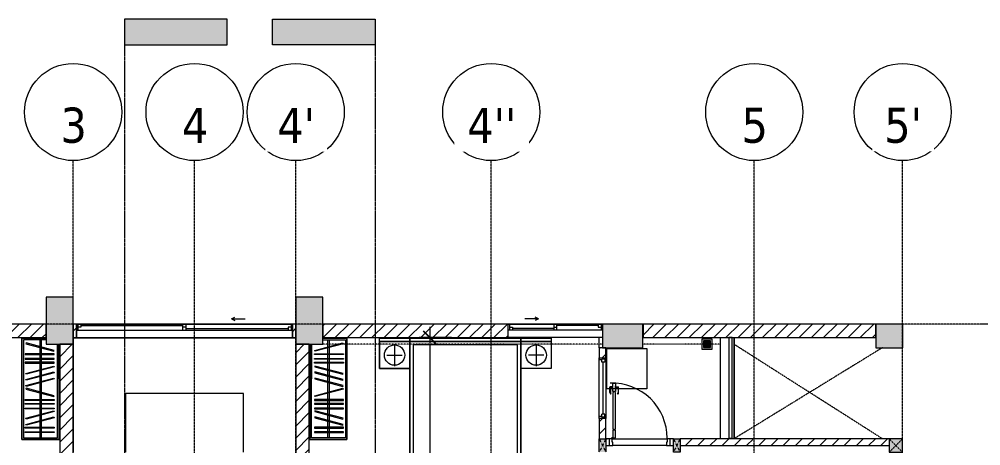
# Model space of a CAD drawing. Header units: millimetres. Extents: x 1591 to 239243, y -15958 to 82755.
# Drawn here: x 143851 to 158110, y 76433 to 82755 of the extents above; entities that cross this region are included whole.
import ezdxf

# ---------------------------------------------------------------- set-up
doc = ezdxf.new("R2010")
doc.units = ezdxf.units.MM
for name, pattern in [('Dash 1_8_', [6.35, 3.175, -3.175]), ('Dash Dot 3_16_', [7.9375, 4.7625, -1.5875, 0, -1.5875]), ('Dash_2_', [6, 3, -3]), ('Demolished', [7.14375, 4.7625, -2.38125]), ('Grid Line', [22.225, 12.7, -3.175, 3.175, -3.175])]:
    doc.linetypes.add(name, pattern=pattern)
for name, color, linetype, lineweight in [('0-1', 250, 'Continuous', 5), ('A-ANNO-DIMS', 211, 'Continuous', 9), ('A-ANNO-DIMS-160', 211, 'Continuous', 9), ('A-AREA', 32, 'Dash 1_8_', 9), ('A-DETL-DEMO', 6, 'Demolished', 9), ('A-DETL-GENF-1', 9, 'Continuous', 9), ('A-DOOR-1', 254, 'Continuous', 9), ('A-DOOR-2', 9, 'Continuous', 9), ('A-FLOR-1', 7, 'Continuous', 9), ('A-FLOR-2', 9, 'Continuous', 9), ('A-FLOR-HRAL-1', 254, 'Continuous', 9), ('A-FLOR-HRAL-2', 9, 'Continuous', 9), ('A-GLAZ', 151, 'Continuous', 9), ('A-GLAZ-1', 254, 'Continuous', 9), ('A-GLAZ-2', 9, 'Continuous', 9), ('A-WALL-1', 253, 'Continuous', 18), ('A-WALL-2', 9, 'Continuous', 9), ('A-WALL-3', 113, 'Continuous', 18), ('A-WALL-PATT-1', 10, 'Continuous', 9), ('A-WALL-PATT-2', 111, 'Continuous', 9), ('G-ANNO-SYMB', 111, 'Continuous', 9), ('G-ANNO-SYMB-1', 111, 'Dash Dot 3_16_', 18), ('G-IMPT-1', 254, 'Continuous', 9), ('I-FURN-1', 254, 'Continuous', 9), ('M-EQPM-1', 254, 'Continuous', 9), ('S-COLS', 52, 'Continuous', 9), ('S-COLS-1', 52, 'Continuous', 5), ('S-COLS-2', 250, 'Continuous', 18), ('S-COLS-4', 254, 'Continuous', 9), ('S-COLS-5', 253, 'Continuous', 18), ('S-COLS-6', 52, 'Continuous', 18), ('S-COLS-HDLN', 52, 'Dash_2_', 9), ('S-COLS-HDLN-1', 9, 'Dash_2_', 9), ('S-GRID-1', 1, 'Grid Line', 9), ('S-GRID-IDEN', 1, 'Continuous', 9), ('S-STRS', 31, 'Continuous', 9), ('S-STRS-ANNO', 31, 'Continuous', 9)]:
    doc.layers.add(name, color=color, linetype=linetype, lineweight=lineweight)
doc.styles.add('Tahoma_B', font='tahomabd_0.ttf', dxfattribs={"height": 520})
doc.styles.add('UTM Avo', font='UTM Avo.ttf', dxfattribs={"width": 0.9, "height": 400})
doc.dimstyles.new('1_Dim_chi_tiet_2_5', dxfattribs={"dimscale": 304.8, "dimtxt": 399.720379, "dimasz": 0.629921, "dimexe": 0.524934, "dimexo": 0.0625, "dimgap": 0.052493, "dimtad": 1, "dimdec": 0, "dimrnd": 5, "dimzin": 0, "dimdsep": 46, "dimtxsty": 'UTM Avo', "dimblk1": 'OBLIQUE', "dimblk2": 'OBLIQUE', "dimsah": 1, "dimcen": 0.09, "dimdle": 0.524934, "dimazin": 0, "dimtfac": 1, "dimtdec": 4, "dimtix": 1, "dimtmove": 0, "dimatfit": 3, "dimfxl": 1.049869, "dimfxlon": 1, "dimtvp": 1, "dimtolj": 1, "dimtzin": 0, "dimarcsym": 2})
pattern_1 = [(45, (0, 0), (-90.50967, 90.50967), [])]
pattern_2 = [(45, (101998.83, 0), (-90.50967, 90.50967), [])]

# ---------------------------------------------------------------- blocks, each defined once
blk = doc.blocks.new('NCV_TKTC_KET CAU_rvt-1-TKCS_MB TẦNG 5')
at = {"layer": 'S-COLS-1'}
for points in [[(42253, 77937), (42653, 77937), (42653, 78637), (42253, 78637), (42253, 78027)], [(46353, 77937), (46353, 78637), (45953, 78637), (45953, 77937), (46163, 77937)], [(50553, 77887), (51102, 77887), (51102, 78237), (50502, 78237), (50502, 77887)], [(54953, 77887), (54953, 78237), (54553, 78237), (54553, 77887), (54753, 77887)]]:
    blk.add_hatch(color=256, dxfattribs=at).paths.add_polyline_path(points)
at = {"layer": 'A-FLOR-1'}
for p, q in [((42653, 78033), (45953, 78033)), ((52453, 76537), (52453, 78037))]:
    blk.add_line(p, q, dxfattribs=at)
at = {"layer": 'S-COLS-2'}
for p, q in [((42653, 78637), (42253, 78637)), ((42253, 78637), (42253, 77937)), ((42653, 77937), (42653, 78637)), ((46353, 78637), (45953, 78637)), ((45953, 78637), (45953, 77937)), ((46353, 77937), (46353, 78637)), ((51102, 78237), (50502, 78237)), ((51102, 77887), (51102, 78237)), ((54553, 78237), (54553, 77887)), ((54953, 78237), (54553, 78237)), ((54953, 77887), (54953, 78237)), ((50502, 78037), (50502, 77887)), ((42253, 77937), (42653, 77937)), ((45953, 77937), (46353, 77937)), ((50502, 77887), (51102, 77887)), ((54553, 77887), (54953, 77887))]:
    blk.add_line(p, q, dxfattribs=at)
blk = doc.blocks.new('TU QUAN AO-SUITE ROOM_3 - TU QUAN AO-SUITE ROOM_3-V98-TKCS_MB TẦNG 5')
at = {"layer": 'I-FURN-1'}
for p, q in [((-550, 1500), (0, 1500)), ((-550, 90), (-550, 1500)), ((0, 1500), (-550, 1500)), ((-550, 1500), (-550, 90)), ((-24, 1476), (-526, 1476)), ((-526, 1476), (-526, 600)), ((-526, 1476), (-526, 90)), ((-287, 576), (-287, 1476)), ((-263, 576), (-263, 1476)), ((-24, 24), (-24, 1476)), ((0, 1500), (0, 0)), ((0, 0), (0, 1500)), ((-480, 1387), (-480, 1399)), ((-480, 1399), (-50, 1399)), ((-480, 1387), (-480, 1399)), ((-50, 1387), (-480, 1387)), ((-480, 1320), (-480, 1332)), ((-480, 1332), (-50, 1332)), ((-480, 1320), (-480, 1332)), ((-50, 1320), (-480, 1320)), ((-478, 1178), (-61, 1290)), ((-61, 1290), (-58, 1278)), ((-50, 1399), (-50, 1387)), ((-50, 1332), (-50, 1320)), ((-478, 1087), (-61, 1199)), ((-475, 1167), (-478, 1178)), ((-58, 1278), (-475, 1167)), ((-58, 1187), (-475, 1075)), ((-61, 1199), (-58, 1187)), ((-480, 1035), (-480, 1047)), ((-480, 1047), (-50, 1047)), ((-480, 1035), (-480, 1047)), ((-50, 1035), (-480, 1035)), ((-475, 1075), (-478, 1087)), ((-50, 1047), (-50, 1035)), ((-480, 966), (-480, 978)), ((-480, 978), (-50, 978)), ((-480, 966), (-480, 978)), ((-50, 966), (-480, 966)), ((-480, 909), (-480, 921)), ((-480, 921), (-50, 921)), ((-480, 909), (-480, 921)), ((-50, 909), (-480, 909)), ((-475, 865), (-478, 854)), ((-58, 754), (-475, 865)), ((-50, 978), (-50, 966)), ((-50, 921), (-50, 909)), ((-478, 854), (-61, 742)), ((-478, 603), (-61, 715)), ((-61, 742), (-58, 754)), ((-61, 715), (-58, 703)), ((-550, 90), (-550, 576)), ((-526, 90), (-526, 600)), ((-478, 512), (-61, 624)), ((-475, 592), (-478, 603)), ((-58, 703), (-475, 592)), ((-58, 612), (-475, 500)), ((-287, 24), (-287, 576)), ((-263, 24), (-263, 576)), ((-61, 624), (-58, 612)), ((-478, 423), (-61, 535)), ((-475, 500), (-478, 512)), ((-58, 523), (-475, 412)), ((-61, 535), (-58, 523)), ((-480, 368), (-480, 356)), ((-50, 368), (-480, 368)), ((-480, 356), (-50, 356)), ((-480, 311), (-480, 299)), ((-50, 311), (-480, 311)), ((-480, 299), (-50, 299)), ((-475, 412), (-478, 423)), ((-50, 356), (-50, 368)), ((-50, 299), (-50, 311)), ((-480, 242), (-480, 230)), ((-50, 242), (-480, 242)), ((-480, 230), (-50, 230)), ((-475, 193), (-478, 181)), ((-478, 181), (-61, 69)), ((-58, 81), (-475, 193)), ((-50, 230), (-50, 242)), ((-360, 24), (-24, 24)), ((-61, 69), (-58, 81)), ((0, 0), (-360, 0)), ((-360, 0), (0, 0))]:
    blk.add_line(p, q, dxfattribs=at)
blk = doc.blocks.new('M_Fixed - 900 x 1400-901191-TKCS_MB TẦNG 5')
at = {"layer": 'A-GLAZ-2'}
for p, q in [((-450, 37), (-418, 37)), ((-431, -63), (-431, 0)), ((-431, 0), (-387, 0)), ((-418, 0), (-418, 37)), ((-387, -44), (-387, 0)), ((387, 0), (431, 0)), ((387, -44), (387, 0)), ((418, 0), (418, 37)), ((450, 37), (418, 37)), ((431, -63), (431, 0)), ((-450, -63), (-431, -63)), ((-431, -44), (-387, -44)), ((-387, -22), (387, -22)), ((431, -44), (387, -44)), ((449, -63), (431, -63))]:
    blk.add_line(p, q, dxfattribs=at)
blk = doc.blocks.new('MAY GIAT - MAY GIAT_dwg-348053-TKCS_MB TẦNG 5')
at = {"layer": 'G-IMPT-1', "flags": 128}
blk.add_lwpolyline([(5, 597), (5, 2), (605, 2), (605, 597)], close=True, dxfattribs=at)
blk = doc.blocks.new('MAY GIAT - MAY GIAT-401071-TKCS_MB TẦNG 5')
at = {"layer": 'I-FURN-1'}
for p, q in [((5, -2), (605, -2)), ((5, -597), (5, -2)), ((605, -2), (605, -597)), ((605, -597), (5, -597))]:
    blk.add_line(p, q, dxfattribs=at)
at = {"extrusion": (0, 0, -1), "zscale": -1, "rotation": 180}
blk.add_blockref('MAY GIAT - MAY GIAT_dwg-348053-TKCS_MB TẦNG 5', (0, 0), dxfattribs=at)
blk = doc.blocks.new('THU NUOC - THU NUOC-461820-TKCS_MB TẦNG 5')
at = {"layer": 'M-EQPM-1'}
for p, q in [((-66, 71), (-66, -79)), ((84, 71), (-66, 71)), ((59, 46), (-41, 46)), ((-41, 46), (-41, -54)), ((-23, 11), (41, 11)), ((41, 5), (-23, 5)), ((-11, 23), (28, 23)), ((28, 17), (-11, 17)), ((-1, 36), (19, 36)), ((19, 30), (-1, 30)), ((59, -54), (59, 46)), ((84, -79), (84, 71)), ((-66, -79), (84, -79)), ((-41, -54), (59, -54)), ((-23, -1), (1, -1)), ((1, -7), (-23, -7)), ((-23, -14), (41, -14)), ((41, -20), (-23, -20)), ((-11, -26), (28, -26)), ((28, -32), (-11, -32)), ((-1, -38), (19, -38)), ((19, -44), (-1, -44)), ((1, -1), (1, -7)), ((17, -1), (41, -1)), ((17, -7), (17, -1)), ((41, -7), (17, -7))]:
    blk.add_line(p, q, dxfattribs=at)
for centre, radius, start, end in [((9, -4), 45, 0, 180), ((9, -4), 45, 0, 180), ((-23, 8), 3, 90, 270), ((-11, 20), 3, 90, 270), ((-1, 33), 3, 90, 270), ((19, 33), 3, 270, 90), ((28, 20), 3, 270, 90), ((41, 8), 3, 270, 90), ((9, -4), 45, 180, 360), ((9, -4), 45, 180, 360), ((-23, -4), 3, 90, 270), ((-23, -17), 3, 90, 270), ((-11, -29), 3, 90, 270), ((-1, -41), 3, 90, 270), ((19, -41), 3, 270, 90), ((28, -29), 3, 270, 90), ((41, -4), 3, 270, 90), ((41, -17), 3, 270, 90)]:
    blk.add_arc(centre, radius, start, end, dxfattribs=at)
blk = doc.blocks.new('Railing - 50 x 10mm-901205-TKCS_MB TẦNG 5')
at = {"layer": 'A-FLOR-HRAL-2'}
for p, q in [((25, 5), (-25, 5)), ((-25, 5), (-25, -5)), ((25, -5), (25, 5)), ((-25, -5), (25, -5))]:
    blk.add_line(p, q, dxfattribs=at)
blk = doc.blocks.new('Railing - Railing-951903-TKCS_MB TẦNG 5')
at = {"layer": 'A-FLOR-HRAL-2'}
for p, q in [((29469, 68771), (29469, 67286)), ((29519, 67286), (29519, 68771))]:
    blk.add_line(p, q, dxfattribs=at)
at = {"extrusion": (0, 0, -1), "zscale": -1}
for p in [(-29494, 68776), (-29494, 67281)]:
    blk.add_blockref('Railing - 50 x 10mm-901205-TKCS_MB TẦNG 5', p, dxfattribs=at)
blk = doc.blocks.new('G1_SOF - BO TRU - 100x200-V100-TKCS_MB TẦNG 5')
at = {"layer": 'S-COLS'}
blk.add_hatch(color=256, dxfattribs=at).paths.add_polyline_path([(-50, 95), (-50, 95), (-50, -100), (50, -98), (50, 95), (0, 95)])
at = {"layer": 'S-COLS-5'}
for p, q in [((-50, -100), (-50, 95)), ((50, 95), (50, -100)), ((50, -100), (-50, -100))]:
    blk.add_line(p, q, dxfattribs=at)
at = {"layer": 'S-COLS-HDLN-1'}
for p, q in [((50, -100), (-50, 100)), ((-50, -100), (50, 100))]:
    blk.add_line(p, q, dxfattribs=at)
blk = doc.blocks.new('DOOR_CW_01 CANH MO-PANEL KINH - DIG_01-900x2200-CỬA NHÔM KÍNH-901226-TKCS_MB TẦNG 5')
at = {"layer": 'A-DETL-GENF-1'}
for p, q in [((-397, 872), (-357, 872)), ((-397, 752), (-397, 872)), ((-357, 872), (-357, 752)), ((-442, 737), (-442, 816)), ((-399, 820), (-438, 820)), ((-434, 800), (-434, 737)), ((-434, 711), (-427, 716)), ((-399, 804), (-430, 804)), ((-399, 832), (-397, 832)), ((-399, 792), (-399, 832)), ((-397, 792), (-399, 792)), ((-397, 792), (-397, 832)), ((-357, 752), (-397, 752)), ((-397, 738), (-391, 738)), ((-397, 738), (-397, 196)), ((-363, 752), (-391, 752)), ((-391, 752), (-391, 738)), ((-363, 738), (-363, 752)), ((-357, 738), (-363, 738)), ((-357, 792), (-357, 832)), ((-355, 832), (-357, 832)), ((-357, 792), (-355, 792)), ((-357, 196), (-357, 738)), ((-355, 792), (-355, 832)), ((-355, 820), (-316, 820)), ((-355, 804), (-324, 804)), ((-320, 711), (-327, 716)), ((-320, 800), (-320, 737)), ((-312, 737), (-312, 816)), ((-397, 196), (-391, 196)), ((-357, 182), (-397, 182)), ((-397, 182), (-397, 62)), ((-391, 196), (-391, 182)), ((-391, 182), (-363, 182)), ((-357, 196), (-363, 196)), ((-363, 182), (-363, 196)), ((-357, 62), (-357, 182)), ((-397, 62), (-357, 62))]:
    blk.add_line(p, q, dxfattribs=at)
blk.add_circle((-407, 60), 10, dxfattribs=at)
for centre, radius, start, end in [((-407, 60), 814, 360, 92), ((-438, 816), 4, 90, 180), ((-397, 737), 45, 180, 215), ((-430, 800), 4, 90, 180), ((-397, 737), 37, 180, 215), ((-357, 737), 37, 325, 0), ((-324, 800), 4, 360, 90), ((-357, 737), 45, 325, 0), ((-316, 816), 4, 0, 90)]:
    blk.add_arc(centre, radius, start, end, dxfattribs=at)
at = {"layer": 'A-DOOR-2'}
for p, q in [((-410, 50), (-450, 50)), ((-450, 50), (-450, -50)), ((-410, 0), (-410, 50)), ((-400, 0), (-410, 0)), ((-407, 50), (-382, 50)), ((-400, -50), (-400, 0)), ((410, 0), (400, 0)), ((400, 0), (400, -50)), ((450, 50), (410, 50)), ((410, 50), (410, 0)), ((450, -50), (450, 50)), ((-450, -50), (-400, -50)), ((400, -50), (450, -50))]:
    blk.add_line(p, q, dxfattribs=at)
blk = doc.blocks.new('G1_SOF - BO TRU - 100x200-746114-TKCS_MB TẦNG 5')
at = {"layer": 'S-COLS'}
blk.add_hatch(color=256, dxfattribs=at).paths.add_polyline_path([(50, -100), (50, 100), (-50, 100), (-50, -100)])
at = {"layer": 'S-COLS-5'}
for p, q in [((-50, 100), (50, 100)), ((-50, -100), (-50, 100)), ((50, 100), (50, -100)), ((50, -100), (-50, -100))]:
    blk.add_line(p, q, dxfattribs=at)
at = {"layer": 'S-COLS-HDLN-1'}
for p, q in [((50, -100), (-50, 100)), ((-50, -100), (50, 100))]:
    blk.add_line(p, q, dxfattribs=at)
blk = doc.blocks.new('GIUONG NGU-2TAB-1600x2000 - GIUONG NGU-2TAB-1600x2000-901192-TKCS_MB TẦNG 5')
at = {"layer": 'I-FURN-1'}
for p, q in [((570, 2050), (1997, 2050)), ((1997, 2050), (570, 2050)), ((1997, 2000), (570, 2000)), ((458, 50), (458, 1939)), ((458, 1939), (458, 50)), ((508, 1939), (508, 100)), ((2058, 100), (2058, 1939)), ((2108, 1939), (2108, 50)), ((2108, 50), (2108, 1939)), ((8, 50), (8, 450)), ((8, 450), (458, 450)), ((8, 450), (458, 450)), ((8, 50), (8, 450)), ((458, 450), (458, 50)), ((458, 450), (458, 50)), ((2108, 50), (2108, 450)), ((2108, 450), (2558, 450)), ((2108, 450), (2108, 50)), ((2558, 450), (2108, 450)), ((2558, 450), (2558, 50)), ((2558, 50), (2558, 450)), ((233, 87), (233, 413)), ((2333, 87), (2333, 413)), ((120, 250), (347, 250)), ((2446, 250), (2220, 250)), ((458, 50), (8, 50)), ((8, 0), (8, 50)), ((8, 50), (458, 50)), ((458, 50), (8, 50)), ((458, 0), (8, 0)), ((2108, 50), (458, 50)), ((458, 50), (458, 0)), ((458, 0), (458, 50)), ((458, 50), (2108, 50)), ((458, 50), (2108, 50)), ((2108, 0), (458, 0)), ((458, 0), (2108, 0)), ((508, 100), (2058, 100)), ((2558, 50), (2108, 50)), ((2108, 50), (2558, 50)), ((2108, 0), (2108, 50)), ((2108, 50), (2108, 0)), ((2108, 50), (2558, 50)), ((2558, 0), (2108, 0)), ((2558, 50), (2558, 0))]:
    blk.add_line(p, q, dxfattribs=at)
for centre in [(233, 250), (2333, 250)]:
    blk.add_circle(centre, 151, dxfattribs=at)
for centre, radius, start, end in [((570, 1939), 111, 90, 180), ((570, 1939), 111, 90, 180), ((570, 1939), 61.1, 90, 180), ((1997, 1939), 111, 0, 90), ((1997, 1939), 111, 360, 90), ((1997, 1939), 61.1, 360, 90)]:
    blk.add_arc(centre, radius, start, end, dxfattribs=at)
blk = doc.blocks.new('TU QUAN AO-SUITE ROOM_3 - TU QUAN AO-SUITE ROOM_3-V101-TKCS_MB TẦNG 5')
at = {"layer": 'I-FURN-1'}
for p, q in [((0, 0), (-360, 0)), ((-360, 0), (0, 0)), ((0, -1500), (0, 0)), ((0, 0), (0, -1500)), ((-550, -90), (-550, -1500)), ((-550, -1500), (-550, -90)), ((-550, -90), (-550, -576)), ((-526, -1476), (-526, -90)), ((-526, -90), (-526, -600)), ((-478, -181), (-61, -69)), ((-58, -81), (-475, -193)), ((-360, -24), (-24, -24)), ((-287, -24), (-287, -576)), ((-263, -24), (-263, -576)), ((-61, -69), (-58, -81)), ((-24, -24), (-24, -1476)), ((-480, -230), (-50, -230)), ((-480, -242), (-480, -230)), ((-50, -242), (-480, -242)), ((-475, -193), (-478, -181)), ((-50, -230), (-50, -242)), ((-480, -299), (-50, -299)), ((-480, -311), (-480, -299)), ((-50, -311), (-480, -311)), ((-480, -356), (-50, -356)), ((-480, -368), (-480, -356)), ((-50, -368), (-480, -368)), ((-475, -412), (-478, -423)), ((-478, -423), (-61, -535)), ((-58, -523), (-475, -412)), ((-50, -299), (-50, -311)), ((-50, -356), (-50, -368)), ((-475, -500), (-478, -512)), ((-478, -512), (-61, -624)), ((-58, -612), (-475, -500)), ((-61, -535), (-58, -523)), ((-526, -1476), (-526, -600)), ((-475, -592), (-478, -603)), ((-478, -603), (-61, -715)), ((-58, -703), (-475, -592)), ((-287, -576), (-287, -1476)), ((-263, -576), (-263, -1476)), ((-61, -624), (-58, -612)), ((-61, -715), (-58, -703)), ((-478, -854), (-61, -742)), ((-475, -865), (-478, -854)), ((-58, -754), (-475, -865)), ((-61, -742), (-58, -754)), ((-480, -909), (-480, -921)), ((-480, -909), (-480, -921)), ((-50, -909), (-480, -909)), ((-480, -921), (-50, -921)), ((-480, -966), (-480, -978)), ((-480, -966), (-480, -978)), ((-50, -966), (-480, -966)), ((-480, -978), (-50, -978)), ((-50, -921), (-50, -909)), ((-50, -978), (-50, -966)), ((-480, -1035), (-480, -1047)), ((-480, -1035), (-480, -1047)), ((-50, -1035), (-480, -1035)), ((-480, -1047), (-50, -1047)), ((-475, -1075), (-478, -1087)), ((-478, -1087), (-61, -1199)), ((-58, -1187), (-475, -1075)), ((-50, -1047), (-50, -1035)), ((-475, -1167), (-478, -1178)), ((-478, -1178), (-61, -1290)), ((-58, -1278), (-475, -1167)), ((-61, -1199), (-58, -1187)), ((-61, -1290), (-58, -1278)), ((-480, -1320), (-480, -1332)), ((-480, -1320), (-480, -1332)), ((-50, -1320), (-480, -1320)), ((-480, -1332), (-50, -1332)), ((-480, -1387), (-480, -1399)), ((-480, -1387), (-480, -1399)), ((-50, -1387), (-480, -1387)), ((-480, -1399), (-50, -1399)), ((-50, -1332), (-50, -1320)), ((-50, -1399), (-50, -1387)), ((-550, -1500), (0, -1500)), ((0, -1500), (-550, -1500)), ((-24, -1476), (-526, -1476))]:
    blk.add_line(p, q, dxfattribs=at)
blk = doc.blocks.new('NCV_TKTC_TANG 5_rvt-1-TKCS_MB TẦNG 5')
at = {"layer": 'A-WALL-PATT-1'}
h = blk.add_hatch(dxfattribs=at)
h.set_pattern_fill('FP_1', color=256, style=0, pattern_type=2)
h.set_pattern_definition(pattern_1)
h.paths.add_polyline_path([(50453, 76537), (50553, 76537), (50553, 76837), (50453, 76837)])
h.paths.add_polyline_path([(50502, 77737), (50553, 77737), (50553, 77887), (50453, 77887), (50453, 77737)])
h = blk.add_hatch(dxfattribs=at)
h.set_pattern_fill('FP_1', color=256, style=0, pattern_type=2)
h.set_pattern_definition(pattern_1)
h.paths.add_polyline_path([(51553, 76437), (51553, 76537), (51503, 76537), (51503, 76437)])
h.paths.add_polyline_path([(50603, 76437), (50603, 76537), (50553, 76537), (50553, 76437)])
h = blk.add_hatch(dxfattribs=at)
h.set_pattern_fill('FP_1', color=256, style=0, pattern_type=2)
h.set_pattern_definition(pattern_1)
h.paths.add_polyline_path([(54586, 76437), (54753, 76437), (54753, 76537), (51653, 76537), (51653, 76437), (54503, 76437)])
at = {"layer": 'A-FLOR-2'}
for p, q in [((50453, 77887), (50453, 78037)), ((51453, 76437), (50653, 76437))]:
    blk.add_line(p, q, dxfattribs=at)
at = {"layer": 'A-WALL-1'}
for p, q in [((50553, 77887), (50453, 77887)), ((50453, 77887), (50453, 77737)), ((50553, 77737), (50553, 77887)), ((50453, 77737), (50553, 77737)), ((50553, 76837), (50453, 76837)), ((50453, 76837), (50453, 76537)), ((50553, 76537), (50553, 76837)), ((50603, 76537), (50553, 76537)), ((50553, 76437), (50603, 76437)), ((51553, 76537), (51503, 76537)), ((51503, 76437), (51553, 76437)), ((52378, 76537), (51653, 76537)), ((51653, 76437), (54753, 76437)), ((54753, 76537), (52428, 76537))]:
    blk.add_line(p, q, dxfattribs=at)
at = {"layer": 'A-WALL-2'}
for p, q in [((52253, 76537), (52253, 78037)), ((52453, 78037), (52453, 76537)), ((50453, 76837), (50453, 77737)), ((50553, 77737), (50553, 76837)), ((50643, 76537), (51463, 76537)), ((51453, 76437), (50653, 76437))]:
    blk.add_line(p, q, dxfattribs=at)
at = {"layer": 'A-DOOR-1'}
blk.add_blockref('DOOR_CW_01 CANH MO-PANEL KINH - DIG_01-900x2200-CỬA NHÔM KÍNH-901226-TKCS_MB TẦNG 5', (51053, 76487), dxfattribs=at)
at = {"layer": 'A-FLOR-HRAL-1'}
blk.add_blockref('Railing - Railing-951903-TKCS_MB TẦNG 5', (22908, 9261), dxfattribs=at)
at = {"layer": 'A-GLAZ-1', "rotation": 90.00000000000092}
blk.add_blockref('M_Fixed - 900 x 1400-901191-TKCS_MB TẦNG 5', (50490, 77287), dxfattribs=at)
at = {"layer": 'I-FURN-1'}
for name, p, rotation in [('TU QUAN AO-SUITE ROOM_3 - TU QUAN AO-SUITE ROOM_3-V98-TKCS_MB TẦNG 5', (41893, 78027), 180), ('GIUONG NGU-2TAB-1600x2000 - GIUONG NGU-2TAB-1600x2000-901192-TKCS_MB TẦNG 5', (49751, 78027), 180), ('MAY GIAT - MAY GIAT-401071-TKCS_MB TẦNG 5', (50563, 77272), 90.00000000000098)]:
    blk.add_blockref(name, p, dxfattribs=dict(at, rotation=rotation))
blk.add_blockref('TU QUAN AO-SUITE ROOM_3 - TU QUAN AO-SUITE ROOM_3-V101-TKCS_MB TẦNG 5', (46713, 78027), dxfattribs=at)
at = {"layer": 'M-EQPM-1', "rotation": 180}
blk.add_blockref('THU NUOC - THU NUOC-461820-TKCS_MB TẦNG 5', (52061, 77936), dxfattribs=at)
at = {"layer": 'S-COLS-4', "rotation": 180}
for name, p in [('G1_SOF - BO TRU - 100x200-V100-TKCS_MB TẦNG 5', (50503, 76437)), ('G1_SOF - BO TRU - 100x200-746114-TKCS_MB TẦNG 5', (51603, 76437))]:
    blk.add_blockref(name, p, dxfattribs=at)
blk = doc.blocks.new('G1_SOF - BO TRU - 200x200-3055083-TKCS_MB TẦNG 5')
at = {"layer": 'S-COLS'}
blk.add_hatch(color=256, dxfattribs=at).paths.add_polyline_path([(100, -100), (100, 100), (-100, 100), (-100, -100), (8, -100)])
at = {"layer": 'S-COLS-6'}
for p, q in [((100, 100), (-100, 100)), ((-100, 100), (-100, -100)), ((100, -100), (100, 100)), ((-100, -100), (100, -100))]:
    blk.add_line(p, q, dxfattribs=at)
at = {"layer": 'S-COLS-HDLN'}
for p, q in [((100, 100), (-100, -100)), ((-100, 100), (100, -100))]:
    blk.add_line(p, q, dxfattribs=at)
blk = doc.blocks.new('1_FAMILY RVT - W01-WxH 1400x1400xmm-411185-TKCS_MB TẦNG 5')
at = {"layer": 'A-GLAZ'}
for p, q in [((-700, 103.81), (700, 103.81)), ((-700, -96.19), (-700, 103.81)), ((700, 103.81), (700, -96.19)), ((-700, -7.29), (-680.95, -7.29)), ((700, -96.19), (-700, -96.19)), ((-700, -96.19), (-636.5, -96.19)), ((-680.95, -7.29), (-22.225, -7.29)), ((-680.95, -96.19), (-680.95, -7.29)), ((-636.5, -51.74), (-680.95, -51.74)), ((-636.5, -96.19), (-636.5, -51.74)), ((-636.5, -73.965), (-22.225, -73.965)), ((-636.5, -96.19), (-22.225, -96.19)), ((-22.225, -7.29), (22.225, -7.29)), ((-22.225, -7.29), (-22.225, -96.19)), ((22.225, -51.74), (-22.225, -51.74)), ((-22.225, -96.19), (22.225, -96.19)), ((22.225, -7.29), (636.5, -7.29)), ((22.225, -96.19), (22.225, -7.29)), ((22.225, -29.515), (636.5, -29.515)), ((22.225, -96.19), (680.95, -96.19)), ((636.5, -7.29), (700, -7.29)), ((636.5, -51.74), (636.5, -7.29)), ((680.95, -51.74), (636.5, -51.74)), ((680.95, -96.19), (680.95, -7.29)), ((680.95, -96.19), (700, -96.19)), ((248.4, -172.39), (299.2, -146.99)), ((248.4, -172.39), (299.2, -197.79)), ((248.4, -172.39), (451.6, -172.39))]:
    blk.add_line(p, q, dxfattribs=at)
blk = doc.blocks.new('1_FAMILY RVT - W01-WxH 1000x3200-3536800-TKCS_MB TẦNG 5')
at = {"layer": 'A-GLAZ'}
for p, q in [((698.4, 172.39), (749.2, 197.79)), ((698.4, 172.39), (749.2, 146.99)), ((698.4, 172.39), (901.6, 172.39)), ((-1600, 96.19), (-1600, -103.81)), ((1600, 96.19), (-1600, 96.19)), ((-1600, 96.19), (-1536.5, 96.19)), ((-1600, 7.29), (-1580.95, 7.29)), ((-1580.95, 96.19), (-1580.95, 7.29)), ((-1536.5, 51.74), (-1580.95, 51.74)), ((-1580.95, 7.29), (-22.225, 7.29)), ((-1536.5, 96.19), (-22.225, 96.19)), ((-1536.5, 96.19), (-1536.5, 51.74)), ((-1536.5, 73.965), (-22.225, 73.965)), ((-22.225, 7.29), (-22.225, 96.19)), ((-22.225, 96.19), (22.225, 96.19)), ((22.225, 51.74), (-22.225, 51.74)), ((-22.225, 7.29), (22.225, 7.29)), ((22.225, 96.19), (1580.95, 96.19)), ((22.225, 96.19), (22.225, 7.29)), ((22.225, 29.515), (1536.5, 29.515)), ((22.225, 7.29), (1536.5, 7.29)), ((1536.5, 51.74), (1536.5, 7.29)), ((1580.95, 51.74), (1536.5, 51.74)), ((1536.5, 7.29), (1600, 7.29)), ((1580.95, 96.19), (1600, 96.19)), ((1580.95, 96.19), (1580.95, 7.29)), ((1600, -103.81), (1600, 96.19)), ((-1600, -103.81), (1600, -103.81))]:
    blk.add_line(p, q, dxfattribs=at)
blk = doc.blocks.new('Grid - M_Grid Head - Circle-353313-TKCS_MB TẦNG 5')
at = {"layer": 'S-GRID-IDEN'}
blk.add_circle((0, 0), 4.5, dxfattribs=at)
blk = doc.blocks.new('Section - 3_32_ x 3_8_-4701953-TKCS_MB TẦNG 5')
at = {"layer": 'G-ANNO-SYMB'}
blk.add_hatch(color=256, dxfattribs=at).paths.add_polyline_path([(0, 9.525), (0, 0), (-2.38125, 0), (-2.38125, 9.525)])
for p, q in [((0, 9.525), (-2.38125, 9.525)), ((-2.38125, 9.525), (-2.38125, 0)), ((0, 0), (0, 9.525)), ((-2.38125, 0), (0, 0))]:
    blk.add_line(p, q, dxfattribs=at)
blk = doc.blocks.new('DIMBLOCK39-TKCS_MB TẦNG 5')
at = {"layer": 'A-ANNO-DIMS-160'}
for p, q in [((149940, 78197), (149940, 69877)), ((150260, 78037), (149780, 78037)), ((149940, 78037), (150260, 78037)), ((150260, 70037), (149780, 70037)), ((149940, 70037), (150260, 70037))]:
    blk.add_line(p, q, dxfattribs=at)
at = {"layer": 'A-ANNO-DIMS-160', "lineweight": 25}
for p, q in [((149940, 78037), (149844, 78133)), ((149940, 78037), (150036, 77941)), ((149940, 70037), (149844, 70133)), ((149940, 70037), (150036, 69941))]:
    blk.add_line(p, q, dxfattribs=at)
at = {"layer": 'A-ANNO-DIMS-160', "color": 0, "insert": (149420, 73489), "char_height": 400, "width": 1314.64, "attachment_point": 1, "rotation": 90, "line_spacing_factor": 1.110334, "style": 'UTM Avo'}
blk.add_mtext('8000', dxfattribs=at)
blk = doc.blocks.new('_Oblique')
at = {"color": 0, "linetype": 'ByBlock', "lineweight": -2}
blk.add_line((-0.5, -0.5), (0.5, 0.5), dxfattribs=at)

msp = doc.modelspace()

# ---------------------------------------------------------------- hatches: boundary and pattern name
at = {"layer": 'A-WALL-PATT-2'}
h = msp.add_hatch(dxfattribs=at)
h.set_pattern_fill('FP_1', color=256, style=0, pattern_type=2)
h.set_pattern_definition(pattern_2)
h.paths.add_polyline_path([(144122, 78036.9), (144251.4, 78036.9), (144251.4, 78236.9), (142001.5, 78236.9), (142001.5, 78036.9), (143891.4, 78036.9)])
h = msp.add_hatch(dxfattribs=at)
h.set_pattern_fill('FP_1', color=256, style=0, pattern_type=2)
h.set_pattern_definition(pattern_2)
h.paths.add_polyline_path([(144701.4, 78036.9), (144701.4, 78236.9), (144651.4, 78236.9), (144651.8, 78036.9)])
h.paths.add_polyline_path([(147951.4, 78036.9), (147951.4, 78236.9), (147901.4, 78236.9), (147901.4, 78036.9)])
h = msp.add_hatch(dxfattribs=at)
h.set_pattern_fill('FP_1', color=256, style=0, pattern_type=2)
h.set_pattern_definition(pattern_2)
h.paths.add_polyline_path([(150054.2, 78036.9), (151101.3, 78036.9), (151101.3, 78236.9), (148351.4, 78236.9), (148351.4, 78036.9), (148480.8, 78036.9)])
h = msp.add_hatch(dxfattribs=at)
h.set_pattern_fill('FP_1', color=256, style=0, pattern_type=2)
h.set_pattern_definition(pattern_2)
h.paths.add_polyline_path([(154251.4, 78036.9), (154376.4, 78036.9), (154376.4, 78041.9), (154426.4, 78041.9), (154426.4, 78036.9), (156551.4, 78036.9), (156551.4, 78236.9), (153101.3, 78236.9), (153101.3, 78036.9), (154084.2, 78036.9)])
h = msp.add_hatch(dxfattribs=at)
h.set_pattern_fill('FP_1', color=256, style=0, pattern_type=2)
h.set_pattern_definition(pattern_2)
h.paths.add_polyline_path([(144651.4, 74516.9), (144651.4, 77936.9), (144451.4, 77936.9), (144451.4, 74516.9)])
h = msp.add_hatch(dxfattribs=at)
h.set_pattern_fill('FP_1', color=256, style=0, pattern_type=2)
h.set_pattern_definition(pattern_2)
h.paths.add_polyline_path([(148151.4, 74516.9), (148151.4, 77936.9), (147951.4, 77936.9), (147951.4, 74516.9)])

# ---------------------------------------------------------------- linework, layer by layer
at = {"layer": 'A-AREA'}
for p, q in [((148711.4, 77936.9), (148351.4, 77936.9)), ((149191.7, 77936.9), (148711.4, 77936.9)), ((151741.3, 77936.9), (149191.7, 77936.9)), ((152501.3, 77936.9), (151741.3, 77936.9)), ((154251.4, 77936.9), (153101.3, 77936.9))]:
    msp.add_line(p, q, dxfattribs=at)
at = {"layer": 'A-DETL-DEMO'}
for p, q in [((156651.4, 76536.9), (154451.4, 77936.9)), ((156651.4, 77886.9), (154451.5, 76536.9))]:
    msp.add_line(p, q, dxfattribs=at)
at = {"layer": 'A-WALL-3'}
for p, q in [((144251.4, 78236.9), (142001.5, 78236.9)), ((144251.4, 78036.9), (144251.4, 78236.9)), ((144701.4, 78236.9), (144651.4, 78236.9)), ((144651.4, 78236.9), (144651.4, 78036.9)), ((144701.4, 78036.9), (144701.4, 78236.9)), ((147951.4, 78236.9), (147901.4, 78236.9)), ((147901.4, 78236.9), (147901.4, 78036.9)), ((147951.4, 78036.9), (147951.4, 78236.9)), ((151101.3, 78236.9), (148351.4, 78236.9)), ((148351.4, 78236.9), (148351.4, 78036.9)), ((156551.4, 78236.9), (153101.3, 78236.9)), ((153101.3, 78236.9), (153101.3, 78036.9)), ((156551.4, 78036.9), (156551.4, 78236.9)), ((142001.5, 78036.9), (144251.4, 78036.9)), ((144651.4, 78036.9), (144701.4, 78036.9)), ((147901.4, 78036.9), (147951.4, 78036.9)), ((148351.4, 78036.9), (151101.3, 78036.9)), ((153101.3, 78036.9), (154376.4, 78036.9)), ((154426.4, 78036.9), (156551.4, 78036.9)), ((144651.4, 77936.9), (144451.4, 77936.9)), ((144451.4, 77936.9), (144451.4, 75337.4)), ((144651.4, 74516.9), (144651.4, 77936.9)), ((147951.4, 77936.9), (147951.4, 75660.4)), ((148151.4, 77936.9), (147951.4, 77936.9)), ((148151.4, 75337.4), (148151.4, 77936.9))]:
    msp.add_line(p, q, dxfattribs=at)
at = {"layer": 'G-ANNO-SYMB-1'}
for p, q in [((145410.2, 82373.8), (145410.2, 13320.5)), ((149130.2, 82373.8), (149130.2, 13320.5))]:
    msp.add_line(p, q, dxfattribs=at)
at = {"layer": 'S-GRID-1'}
for p, q in [((144651.4, 76659.6), (144651.4, 80659.6)), ((146451.4, 76659.6), (146451.4, 80659.6)), ((147951.4, 76659.6), (147951.4, 80659.6)), ((150851.4, 76659.6), (150851.4, 80659.6)), ((154751.4, 76659.6), (154751.4, 80659.6)), ((156951.4, 76659.6), (156951.4, 80659.6)), ((229978.4, 78236.9), (136410.9, 78236.9)), ((144651.4, 19118.3), (144651.4, 76659.6)), ((146451.4, 19118.3), (146451.4, 76659.6)), ((147951.4, 19118.3), (147951.4, 76659.6)), ((150851.4, 19118.3), (150851.4, 76659.6)), ((154751.4, 19118.3), (154751.4, 76659.6)), ((156951.4, 19118.3), (156951.4, 76659.6))]:
    msp.add_line(p, q, dxfattribs=at)
at = {"layer": 'S-STRS'}
msp.add_line((144651.8, 78033.3), (144651.8, 76339), dxfattribs=at)
at = {"layer": 'S-STRS-ANNO'}
for p, q in [((145426.8, 77208), (145426.8, 76339)), ((147176.4, 77208), (145426.8, 77208)), ((147176.4, 76339), (147176.4, 77208))]:
    msp.add_line(p, q, dxfattribs=at)

# ---------------------------------------------------------------- block references
at = {"layer": '0-1'}
for name in ['NCV_TKTC_KET CAU_rvt-1-TKCS_MB TẦNG 5', 'NCV_TKTC_TANG 5_rvt-1-TKCS_MB TẦNG 5']:
    msp.add_blockref(name, (101998.8, 0), dxfattribs=at)
at = {"layer": 'A-GLAZ'}
msp.add_blockref('1_FAMILY RVT - W01-WxH 1000x3200-3536800-TKCS_MB TẦNG 5', (146301.4, 78140.7), dxfattribs=at)
at = {"layer": 'A-GLAZ', "rotation": 180}
msp.add_blockref('1_FAMILY RVT - W01-WxH 1400x1400xmm-411185-TKCS_MB TẦNG 5', (151801.3, 78140.7), dxfattribs=at)
at = {"layer": 'G-ANNO-SYMB', "xscale": 159.9999999999999, "yscale": 159.9999999999999, "zscale": 159.9999999999999, "rotation": 269.9999999999996}
msp.add_blockref('Section - 3_32_ x 3_8_-4701953-TKCS_MB TẦNG 5', (145410.2, 82373.8), dxfattribs=at)
at = {"layer": 'G-ANNO-SYMB', "extrusion": (0, 0, -1), "xscale": 159.9999999999999, "yscale": 159.9999999999999, "zscale": 159.9999999999999, "rotation": 270.0000000000003}
msp.add_blockref('Section - 3_32_ x 3_8_-4701953-TKCS_MB TẦNG 5', (-149130.2, 82373.8), dxfattribs=at)
at = {"layer": 'S-COLS'}
msp.add_blockref('G1_SOF - BO TRU - 200x200-3055083-TKCS_MB TẦNG 5', (156851.4, 76436.9), dxfattribs=at)
at = {"layer": 'S-GRID-IDEN', "xscale": 159.9999999999999, "yscale": 159.9999999999999, "zscale": 159.9999999999999}
for p in [(144651.4, 81379.6), (146451.4, 81379.6), (147951.4, 81379.6), (150851.4, 81379.6), (154751.4, 81379.6), (156951.4, 81379.6)]:
    msp.add_blockref('Grid - M_Grid Head - Circle-353313-TKCS_MB TẦNG 5', p, dxfattribs=at)

# ---------------------------------------------------------------- dimensions: what is measured, and where the dimension line sits
at = {"layer": 'A-ANNO-DIMS'}
dim = msp.add_linear_dim(base=(149939.5, 70036.9), p1=(150259.5, 78036.9), p2=(150259.5, 70036.9), angle=90, dimstyle='1_Dim_chi_tiet_2_5', override={"dimpost": '<>', "dimfxl": 8000}, dxfattribs=at)
dim.commit()
dim.dimension.update_dxf_attribs({"geometry": 'DIMBLOCK39-TKCS_MB TẦNG 5', "text_midpoint": (149716.5, 74036.9)})

# ---------------------------------------------------------------- next in the draw order: texts
at = {"layer": 'S-GRID-IDEN', "char_height": 520, "attachment_point": 5, "line_spacing_factor": 0.996129, "style": 'Tahoma_B', "bg_fill": 3, "box_fill_scale": 1.25, "bg_fill_color": 256, "bg_fill_true_color": 13158600, "bg_fill_transparency": 0}
for s, insert, width in [('\\pt2031.9988,4063.9976,6096.0016,8128.0004,10159.9992,12191.998,14224.002,16256.0008,18287.9996,20319.9984,22352.0024,24384.0012,26416,28447.9988,30479.9976,32512.0016,34544.0004,36575.9992,38607.998,40640.002,42672.0008,44703.9996,46735.9984,48768.0024,50800.0012,52832,54863.9988,56895.9976,58928.0016,60960.0004,62991.9992,65023.998;3', (144658.9, 81179.9), 465.6), ('\\pt2031.9988,4063.9976,6096.0016,8128.0004,10159.9992,12191.998,14224.002,16256.0008,18287.9996,20319.9984,22352.0024,24384.0012,26416,28447.9988,30479.9976,32512.0016,34544.0004,36575.9992,38607.998,40640.002,42672.0008,44703.9996,46735.9984,48768.0024,50800.0012,52832,54863.9988,56895.9976,58928.0016,60960.0004,62991.9992,65023.998;4', (146458.9, 81179.9), 465.6), ("\\pt2031.9988,4063.9976,6096.0016,8128.0004,10159.9992,12191.998,14224.002,16256.0008,18287.9996,20319.9984,22352.0024,24384.0012,26416,28447.9988,30479.9976,32512.0016,34544.0004,36575.9992,38607.998,40640.002,42672.0008,44703.9996,46735.9984,48768.0024,50800.0012,52832,54863.9988,56895.9976,58928.0016,60960.0004,62991.9992,65023.998;4'", (147958.9, 81179.9), 656), ("\\pt2031.9988,4063.9976,6096.0016,8128.0004,10159.9992,12191.998,14224.002,16256.0008,18287.9996,20319.9984,22352.0024,24384.0012,26416,28447.9988,30479.9976,32512.0016,34544.0004,36575.9992,38607.998,40640.002,42672.0008,44703.9996,46735.9984,48768.0024,50800.0012,52832,54863.9988,56895.9976,58928.0016,60960.0004,62991.9992,65023.998;4''", (150858.9, 81179.9), 846.4), ('\\pt2031.9988,4063.9976,6096.0016,8128.0004,10159.9992,12191.998,14224.002,16256.0008,18287.9996,20319.9984,22352.0024,24384.0012,26416,28447.9988,30479.9976,32512.0016,34544.0004,36575.9992,38607.998,40640.002,42672.0008,44703.9996,46735.9984,48768.0024,50800.0012,52832,54863.9988,56895.9976,58928.0016,60960.0004,62991.9992,65023.998;5', (154758.9, 81179.9), 465.6), ("\\pt2031.9988,4063.9976,6096.0016,8128.0004,10159.9992,12191.998,14224.002,16256.0008,18287.9996,20319.9984,22352.0024,24384.0012,26416,28447.9988,30479.9976,32512.0016,34544.0004,36575.9992,38607.998,40640.002,42672.0008,44703.9996,46735.9984,48768.0024,50800.0012,52832,54863.9988,56895.9976,58928.0016,60960.0004,62991.9992,65023.998;5'", (156958.9, 81179.9), 656)]:
    msp.add_mtext(s, dxfattribs=dict(at, insert=insert, width=width))

doc.saveas('drawing.dxf')
